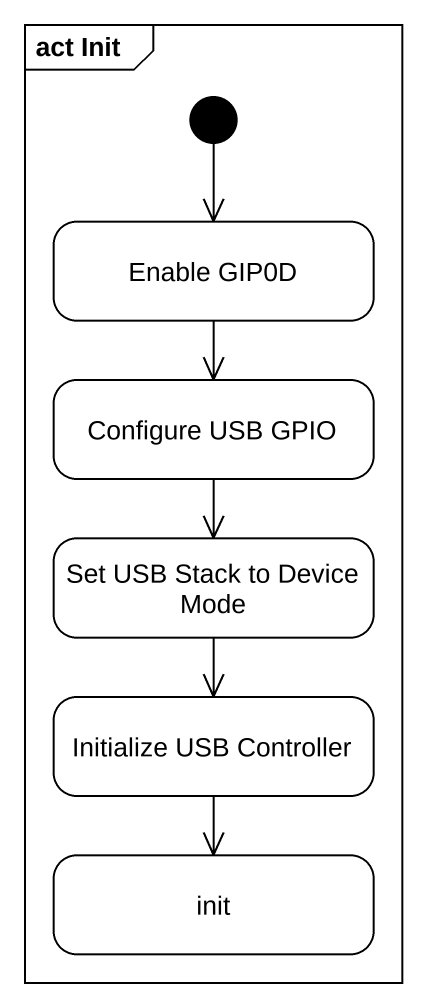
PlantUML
@startuml
mainframe act Init
hide empty description
state "Enable GIP0D" as Enable_GIP0D
state "Configure USB GPIO" as Configure_USB_GPIO
state "Set USB Stack to Device Mode" as Set_USB_Stack_to_Device_Mode
state "Initialize USB Controller" as Initialize_USB_Controller
state init
[*] --> Enable_GIP0D
Enable_GIP0D --> Configure_USB_GPIO
Configure_USB_GPIO --> Set_USB_Stack_to_Device_Mode
Set_USB_Stack_to_Device_Mode --> Initialize_USB_Controller
Initialize_USB_Controller --> init
@enduml
